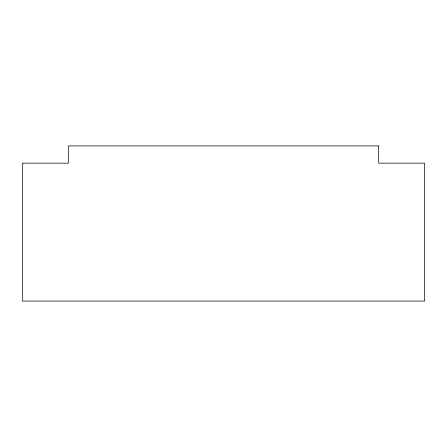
<?xml version="1.0" encoding="UTF-8"?>
<svg xmlns="http://www.w3.org/2000/svg" width="447" height="447" viewBox="0 0 447 447"><rect width="100%" height="100%" fill="white"/><g stroke="black" fill="none" stroke-linecap="round" stroke-linejoin="round"><path stroke-width="0.67" d="M378.67 145.912L68.33 145.912L68.33 163.155L22.35 163.155L22.35 301.088L424.65 301.088L424.65 163.155L378.67 163.155L378.67 145.912"/></g></svg>
